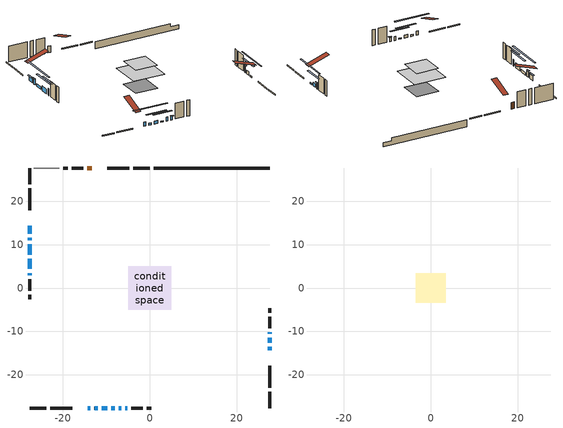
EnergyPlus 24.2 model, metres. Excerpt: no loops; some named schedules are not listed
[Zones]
conditioned space
 floor adiabatic (AdiabaticFloorConstruction): -5,-5 -5,5 5,5 5,-5 z3.72
 floor foundation (Slab1 construction): -3.51,-3.51 -3.51,3.51 3.51,3.51 3.51,-3.51 z-0.91
 wall outside (RimJoist1 construction): -0.03,27.6 -3.81,27.6 / -27.6,-27.6 -23.82,-27.6 / -27.6,27.6 -27.6,23.82 / 27.6,-27.6 27.6,-23.82 z1.28:1.58
 wall outside (RimJoist2 construction): -4.74,27.6 -9.75,27.6 / -22.89,-27.6 -17.88,-27.6 / -27.6,22.89 -27.6,17.88 / 27.6,-22.89 27.6,-17.88 z1.28:1.58
 wall outside (AdiabaticWallConstruction 1): -13.36,27.6 -14.35,27.6 z1.28:3.31
 wall outside (AdiabaticWallConstruction): -14.27,-27.6 -13.64,-27.6 / -7.18,-27.6 -6.6,-27.6 z1.28:2.5; -27.6,14.27 -27.6,12.5 / -27.6,6.74 -27.6,4.37 z1.28:2.7; -27.6,11.57 -27.6,10.96 z1.28:3.01; 27.6,-14.28 27.6,-13.51 z1.28:1.74; -12.71,-27.6 -11.94,-27.6 z1.28:1.84; -27.6,10.03 -27.6,7.66 z1.28:2.04; 27.6,-12.58 27.6,-11.41 / -5.67,-27.6 -5.16,-27.6 z1.28:2.4; -11.02,-27.6 -9.8,-27.6 z1.28:2.17; -8.87,-27.6 -8.1,-27.6 z1.28:1.64; -27.6,3.45 -27.6,2.94 z1.28:3.31; 27.6,-10.49 27.6,-10.18 z1.28:3.19
 wall outside (Wall1 construction): -15.27,27.6 -17.94,27.6 / -4.23,-27.6 -1.56,-27.6 / -27.6,2.01 -27.6,-0.66 / 27.6,-9.25 27.6,-6.58 z1.28:6.16
 wall outside (Wall2 construction): -18.87,27.6 -19.86,27.6 / -0.63,-27.6 0.36,-27.6 / -27.6,-1.59 -27.6,-2.58 / 27.6,-5.65 27.6,-4.66 z1.28:6.16
 wall foundation (FoundationWall1 construction): 0.9,27.6,-0.91 0.9,27.6,1.28 24.93,27.6,1.28 24.93,27.6,0.32 27.6,27.6,0.32 27.6,27.6,-0.91
 wall adiabatic (Wall4 construction): -20.79,27.6 -26.67,27.6 z1.28:6.16
 window (WindowConstruction 9): -14.27,-27.6 -13.64,-27.6 z1.28:2.5
 window (WindowConstruction 7): -27.6,14.27 -27.6,12.5 z1.28:2.7
 window (WindowConstruction 8): -27.6,11.57 -27.6,10.96 z1.28:3.01
 window (WindowConstruction 11): 27.6,-14.27 27.6,-13.51 z1.28:1.74
 window (WindowConstruction 12): -12.71,-27.6 -11.95,-27.6 z1.28:1.84
 window (WindowConstruction 13): -27.6,10.03 -27.6,7.67 z1.28:2.04
 window (WindowConstruction): 27.6,-12.58 27.6,-11.41 z1.28:2.4
 window (WindowConstruction 1): -11.02,-27.6 -9.8,-27.6 z1.28:2.17
 window (WindowConstruction 2): -8.87,-27.6 -8.11,-27.6 z1.28:1.64
 window (WindowConstruction 3): -27.6,6.74 -27.6,4.37 z1.28:2.7
 window (WindowConstruction 4): -27.6,3.45 -27.6,2.94 z1.28:3.31
 window (WindowConstruction 10): -7.18,-27.6 -6.6,-27.6 z1.28:2.5
 window (WindowConstruction 5): 27.6,-10.49 27.6,-10.18 z1.28:3.18
 window (WindowConstruction 6): -5.67,-27.6 -5.16,-27.6 z1.28:2.4
 door (Door): -13.36,27.6 -14.34,27.6 z1.28:3.31
 ceiling adiabatic (AdiabaticFloorConstruction): 5,-5 5,5 -5,5 -5,-5 z3.72
attic - vented
 floor to conditioned space (Floor1 construction Reversed): -3.42,-3.42 -3.42,3.42 3.42,3.42 3.42,-3.42 z6.16
 roof outside (Roof1 construction): -12.43,27.6,6.16 -12.43,20.95,8.37 -10.67,20.95,8.37 -10.67,27.6,6.16; -15.2,-27.6,6.16 -15.2,-20.95,8.37 -16.96,-20.95,8.37 -16.96,-27.6,6.16; -27.6,15.2,6.16 -20.95,15.2,8.37 -20.95,16.96,8.37 -27.6,16.96,6.16; 27.6,-15.2,6.16 20.95,-15.2,8.37 20.95,-16.96,8.37 27.6,-16.96,6.16
shading: -27.6,12.29 -27.6,14.47 -28.02,14.47 -28.02,12.29 z2.9; -27.6,10.76 -27.6,11.77 -28.02,11.77 -28.02,10.76 z3.21; 27.6,-8.43 27.6,-19.35 28.02,-19.35 28.02,-8.43 z6.82; -6.86,-27.6 -17.79,-27.6 -17.79,-28.02 -6.86,-28.02 z6.92; -27.6,2.58 -27.6,15.11 -28.02,15.11 -28.02,2.58 z7.12; 27.6,-8.77 27.6,-15.22 28.02,-15.22 28.02,-8.77 z5.04; -7.16,-27.6 -13.66,-27.6 -13.66,-28.02 -7.16,-28.02 z4.81; -5.47,-27.6 -11.51,-27.6 -11.51,-28.02 -5.47,-28.02 z4.28; -27.6,1.73 -27.6,9.38 -28.02,9.38 -28.02,1.73 z5.34; -27.6,0.3 -27.6,6.08 -28.02,6.08 -28.02,0.3 z5.95; 27.6,-9.98 27.6,-10.69 28.02,-10.69 28.02,-9.98 z3.39; -4.96,-27.6 -5.87,-27.6 -5.87,-28.02 -4.96,-28.02 z2.6
[Building]
Building 1: Terrain=Suburbs
[Site:Location]
Toronto Intl AP_ON: Latitude {deg}=43.68; Longitude {deg}=-79.63; Time Zone {hr}=-5; Elevation {m}=173; Keep Site Location Information=Yes
[Site:GroundTemperature:Shallow]
4.59119, 2.66285, 2.50842, 3.42352, 7.09712, 10.7536, 13.9236, 15.9317, 16.1023, 14.4691, 11.3799, 7.83558
[Site:WaterMainsTemperature]
Calculation Method=Schedule; Temperature Schedule=mains temperature schedule
[Material] Roughness=Rough; Thermal Absorptance=0.9
Name | Thickness {m} | Conductivity {W/m-K} | Density {kg/m3} | Specific Heat {J/kg-K} | Solar Absorptance | Visible Absorptance
asphalt or fiberglass shingles | 0.00635 | 0.162714 | 1121.4 | 1465.45 | 0.4 | 0.4
ceiling stud and cavity | 0.0889 | 0.9709 | 20.9862 | 1087.66 | 0.7 | 0.7
concrete 4.0 in. | 0.1016 | 1.803125 | 2242.8 | 837.4 | 0.7 | 0.7
concrete 8.0 in. | 0.2032 | 1.803125 | 2242.8 | 837.4 | 0.7 | 0.7
door material | 0.04445 | 0.053851 | 512.64 | 1214.23 | 0.7 | 0.7
exterior vertical ins | 0.0457286 | 0.029427 | 32.04 | 1214.23 | 0.7 | 0.7
floor covering | 0.0127 | 0.0433444 | 54.468 | 1339.84 | 0.6 | 0.6
floor rigid ins; wall rigid ins | 0.512978 | 0.029427 | 32.04 | 1214.23 | 0.7 | 0.7
floor stud and cavity | 0.1397 | 1.75129 | 37.0049 | 1207.88 | 0.7 | 0.7
furniture material conditioned space 1 | 0.1524 | 0.115458 | 640.8 | 1214.23 | 0.6 | 0.6
gypsum board | 0.0127 | 0.160291 | 801 | 837.4 | 0.6 | 0.6
gypsum board 1 | 0.00254 | 0.160291 | 801 | 837.4 | 0.6 | 0.6
gypsum board 2 | 0.0127 | 0.160291 | 801 | 837.4 | 0.7 | 0.7
osb sheathing 0.5 in. | 0.0127 | 0.115458 | 512.64 | 1214.23 | 0.7 | 0.7
osb sheathing 0.5 in. 1 | 0.0127 | 0.115458 | 512.64 | 1214.23 | 0.4 | 0.4
osb sheathing 0.75 in. | 0.01905 | 0.115458 | 512.64 | 1214.23 | 0.7 | 0.7
osb sheathing 2.0 in. | 0.0508 | 0.115458 | 512.64 | 1214.23 | 0.7 | 0.7
rim joist rigid ins | 0.051816 | 0.029427 | 32.04 | 1214.23 | 0.7 | 0.7
rim joist stud and cavity | 0.0508 | 0.107068 | 50.32683 | 1063.81 | 0.6 | 0.6
rim joist stud and cavity 1 | 0.0508 | 0.311623 | 125.044 | 1163.47 | 0.6 | 0.6
wall stud and cavity | 0.1397 | 0.727935 | 139.0536 | 1170.24 | 0.7 | 0.7
wall stud and cavity 1 | 0.1397 | 0.100811 | 139.0536 | 1170.24 | 0.7 | 0.7
wall stud and cavity 2 | 0.1397 | 0.393666 | 139.0536 | 1170.24 | 0.7 | 0.7
wall stud and cavity 3 | 0.0889 | 0.380278 | 52.3479 | 1209.89 | 0.7 | 0.7
wall stud and cavity 4 | 0.0889 | 0.391764 | 83.0341 | 1211.67 | 0.7 | 0.7
wood siding | 0.0254 | 0.102417 | 544.68 | 1172.36 | 0.4 | 0.4
wood siding 1; wood siding 2; wood siding 3 | 0.0254 | 0.102417 | 544.68 | 1172.36 | 0.7 | 0.7
[WindowMaterial:SimpleGlazingSystem]
Name | U-Factor {W/m2-K} | Solar Heat Gain Coefficient
WindowMaterial | 2.45233 | 0.62
WindowMaterial 1 | 2.47504 | 0.61
WindowMaterial 10 | 2.74929 | 0.57
WindowMaterial 11 | 2.6397 | 0.53
WindowMaterial 12 | 2.59882 | 0.55
WindowMaterial 13 | 2.45687 | 0.62
WindowMaterial 2 | 2.70443 | 0.5
WindowMaterial 3 | 2.37568 | 0.65
WindowMaterial 4 | 2.549422 | 0.58
WindowMaterial 5 | 2.722601 | 0.51
WindowMaterial 6 | 2.58235 | 0.56
WindowMaterial 7 | 2.39271 | 0.64
WindowMaterial 8 | 2.51479 | 0.59
WindowMaterial 9 | 2.76178 | 0.61
[Construction]
AdiabaticFloorConstruction: floor stud and cavity, floor rigid ins, osb sheathing 0.75 in., floor covering
AdiabaticWallConstruction: wood siding 2, wall rigid ins, wall stud and cavity 3, gypsum board
AdiabaticWallConstruction 1: wood siding 3, wall rigid ins, wall stud and cavity 3, gypsum board
Door: door material
Floor1 construction Reversed: gypsum board 1, ceiling stud and cavity
FoundationWall1 construction: concrete 8.0 in., gypsum board 2
furniture construction conditioned space 1: furniture material conditioned space 1
PartitionWallConstruction: gypsum board, wall stud and cavity 4, gypsum board
RimJoist1 construction: wood siding 1, rim joist stud and cavity
RimJoist2 construction: wood siding 1, rim joist rigid ins, osb sheathing 2.0 in., rim joist stud and cavity 1
Roof1 construction: asphalt or fiberglass shingles
Slab1 construction: concrete 4.0 in.
Wall1 construction: wood siding, osb sheathing 0.5 in., wall stud and cavity, gypsum board
Wall2 construction: wood siding, osb sheathing 0.5 in., wall stud and cavity 1, gypsum board
Wall4 construction: osb sheathing 0.5 in. 1, wall stud and cavity 2, gypsum board
WindowConstruction: WindowMaterial
WindowConstruction 1: WindowMaterial 1
WindowConstruction 10: WindowMaterial 10
WindowConstruction 11: WindowMaterial 11
WindowConstruction 12: WindowMaterial 12
WindowConstruction 13: WindowMaterial 13
WindowConstruction 2: WindowMaterial 2
WindowConstruction 3: WindowMaterial 3
WindowConstruction 4: WindowMaterial 4
WindowConstruction 5: WindowMaterial 5
WindowConstruction 6: WindowMaterial 6
WindowConstruction 7: WindowMaterial 7
WindowConstruction 8: WindowMaterial 8
WindowConstruction 9: WindowMaterial 9
[Zone] Multiplier=1; Part of Total Floor Area=Yes
Name | Volume {m3}
attic - vented | 16.7983
conditioned space | 375.4
[Space]
Name | Zone | Volume {m3}
attic - vented 1 | attic - vented | 16.7983
conditioned space 1 | conditioned space | 375.4
[ZoneInfiltration:EffectiveLeakageArea]
infil attic - vented 1: Zone or Space=attic - vented 1; Schedule=Always On Discrete; Effective Air Leakage Area {cm2}=1930.76; Stack Coefficient=0.000154218; Wind Coefficient=8.3905e-06
[ZoneMixing]
whole house fan mix: Zone or Space=attic - vented; Schedule=Always On Continuous; Design Flow Rate Calculation Method=Flow/Zone; Design Flow Rate {m3/s}=0; Source Zone or Space=conditioned space
[SurfaceProperty:ExposedFoundationPerimeter]
Slab1: Exposed Perimeter Calculation Method=TotalExposedPerimeter; Total Exposed Perimeter {m}=26.701
[InternalMass] Zone or ZoneList=conditioned space; Space or SpaceList=conditioned space 1
Name | Construction | Surface Area {m2}
furniture mass conditioned space 1 | furniture construction conditioned space 1 | 59.68
partition wall mass | PartitionWallConstruction | 149.2
[Lights]
interior lighting: Zone or ZoneList or Space or SpaceList=conditioned space 1; Schedule=interior lighting schedule; Design Level Calculation Method=LightingLevel; Lighting Level {W}=343.2; Return Air Fraction=0; Fraction Radiant=0.6; Fraction Visible=0.2; Fraction Replaceable=1
[People]
occupants: Zone or ZoneList or Space or SpaceList=conditioned space 1; Number of People Schedule=occupants schedule; Number of People Calculation Method=People; Number of People=3; Fraction Radiant=0.314171; Sensible Heat Fraction=0.56303; Activity Level Schedule=occupants activity schedule; Carbon Dioxide Generation Rate {m3/s-W}=0; Enable ASHRAE 55 Comfort Warnings=No; Mean Radiant Temperature Calculation Type=EnclosureAveraged
[ElectricEquipment] Zone or ZoneList or Space or SpaceList=conditioned space 1; Design Level Calculation Method=EquipmentLevel
Name | Schedule | Design Level {W} | Fraction Latent | Fraction Radiant | Fraction Lost
clothes dryer | clothes dryer schedule | 140.772 | 0.015 | 0.081 | 0.85
clothes washer | clothes washer schedule | 32.1985 | 0.03 | 0.162 | 0.7
cooking range | cooking range schedule | 208.969 | 0.08 | 0.432 | 0.2
dishwasher | dishwasher schedule | 66.8632 | 0.3 | 0.18 | 0.4
fridge | fridge schedule | 72.9452 | 0 | 0.6 | 0
mech vent bath fan 0 | mech vent bath fan 0 schedule | 50.2 | 0 | 0 | 1
mech vent bath fan 1 | mech vent bath fan 1 schedule | 50.2 | 0 | 0 | 1
mech vent house fan | mech vent house fan schedule | 0 | 0 | 0 | 1
mech vent house fan cfis | mech vent house fan cfis schedule | 0 | 0 | 0 | 0
mech vent range fan 0 | mech vent range fan 0 schedule | 57 | 0 | 0 | 1
misc plug loads | misc plug loads schedule | 494.7 | 0.045 | 0.513 | 0.1
whole house fan | Always On Discrete | 0 | 0 | 0 | 1
[OtherEquipment] Zone or ZoneList or Space or SpaceList=conditioned space 1; Design Level Calculation Method=EquipmentLevel
Name | Fuel Type | Schedule | Design Level {W} | Fraction Latent | Fraction Radiant | Fraction Lost
clothes dryer 1 | Electricity | clothes dryer schedule | 0 | 0.015 | 0.081 | 0.85
cooking range 1 | Electricity | cooking range schedule | 0 | 0.08 | 0.432 | 0.2
general water use latent | None | general water use schedule | 59.3978 | 1 | 0 | 0
general water use sensible | None | general water use schedule | -58.539 | 0 | 0.6 | 0
mech vent house fan latent load | None | Always On Discrete | 0 | 1 | 0 | 0
mech vent house fan sensible load | None | Always On Discrete | 0 | 0 | 0 | 0
water heater energy adjustment1 | NaturalGas | Always On Discrete | 0.01 | 0 | 0 | 1
[ZoneInfiltration:DesignFlowRate] Zone or ZoneList or Space or SpaceList=conditioned space 1; Schedule=Always On Discrete; Design Flow Rate Calculation Method=Flow/Zone; Design Flow Rate {m3/s}=0
infil flow; natural vent flow; whole house fan flow
[Foundation:Kiva]
Foundation Kiva 1: Initial Indoor Air Temperature {C}=18; Wall Height Above Grade {m}=1.27998; Wall Depth Below Slab {m}=0.2032; Custom Block Material Name 1=exterior vertical ins; Custom Block Depth 1 {m}=2.189988; Custom Block X Position 1 {m}=0.2159; Custom Block Z Position 1 {m}=0
[Foundation:Kiva:Settings]
Soil Conductivity {W/m-K}=0.849921; Soil Density {kg/m3}=1842.3; Soil Specific Heat {J/kg-K}=418.7; Ground Solar Absorptivity=0.9; Ground Thermal Absorptivity=0.9; Ground Surface Roughness {m}=0.03; Far-Field Width {m}=40; Deep-Ground Boundary Condition=ZeroFlux; Deep-Ground Depth {m}=40; Minimum Cell Dimension {m}=0.2; Maximum Cell Growth Coefficient=3; Simulation Timestep=Timestep
[Exterior:Lights]
exterior lighting: Schedule=exterior lighting schedule; Design Level {W}=75.6
[Schedule:Constant]
Name | Hourly Value
Always On Continuous; mech vent house fan schedule; mech vent house fan cfis schedule; Always On Discrete | 1
occupants activity schedule | 117.228
fridge schedule | 0
[Schedule:Week:Daily]
interior lighting schedule Week Rule - Jan1-Jan27: interior lighting schedule day, interior lighting schedule day, interior lighting schedule day, interior lighting schedule day, interior lighting schedule day, interior lighting schedule day, interior lighting schedule day, interior lighting schedule default day, interior lighting schedule default day, interior lighting schedule default day, interior lighting schedule default day, interior lighting schedule default day
interior lighting schedule Week Rule - Jan28-Feb3: interior lighting schedule day, interior lighting schedule day, interior lighting schedule day, interior lighting schedule day, interior lighting schedule day 1, interior lighting schedule day 1, interior lighting schedule day 1, interior lighting schedule default day, interior lighting schedule default day, interior lighting schedule default day, interior lighting schedule default day, interior lighting schedule default day
interior lighting schedule Week Rule - Feb4-Feb24: interior lighting schedule day 1, interior lighting schedule day 1, interior lighting schedule day 1, interior lighting schedule day 1, interior lighting schedule day 1, interior lighting schedule day 1, interior lighting schedule day 1, interior lighting schedule default day, interior lighting schedule default day, interior lighting schedule default day, interior lighting schedule default day, interior lighting schedule default day
interior lighting schedule Week Rule - Feb25-Mar3: interior lighting schedule day 1, interior lighting schedule day 1, interior lighting schedule day 1, interior lighting schedule day 1, interior lighting schedule day 2, interior lighting schedule day 2, interior lighting schedule day 2, interior lighting schedule default day, interior lighting schedule default day, interior lighting schedule default day, interior lighting schedule default day, interior lighting schedule default day
interior lighting schedule Week Rule - Mar4-Mar31: interior lighting schedule day 2, interior lighting schedule day 2, interior lighting schedule day 2, interior lighting schedule day 2, interior lighting schedule day 2, interior lighting schedule day 2, interior lighting schedule day 2, interior lighting schedule default day, interior lighting schedule default day, interior lighting schedule default day, interior lighting schedule default day, interior lighting schedule default day
interior lighting schedule Week Rule - Apr1-Apr28: interior lighting schedule day 3, interior lighting schedule day 3, interior lighting schedule day 3, interior lighting schedule day 3, interior lighting schedule day 3, interior lighting schedule day 3, interior lighting schedule day 3, interior lighting schedule default day, interior lighting schedule default day, interior lighting schedule default day, interior lighting schedule default day, interior lighting schedule default day
interior lighting schedule Week Rule - Apr29-May5: interior lighting schedule day 3, interior lighting schedule day 3, interior lighting schedule day 4, interior lighting schedule day 4, interior lighting schedule day 4, interior lighting schedule day 4, interior lighting schedule day 4, interior lighting schedule default day, interior lighting schedule default day, interior lighting schedule default day, interior lighting schedule default day, interior lighting schedule default day
interior lighting schedule Week Rule - May6-May26: interior lighting schedule day 4, interior lighting schedule day 4, interior lighting schedule day 4, interior lighting schedule day 4, interior lighting schedule day 4, interior lighting schedule day 4, interior lighting schedule day 4, interior lighting schedule default day, interior lighting schedule default day, interior lighting schedule default day, interior lighting schedule default day, interior lighting schedule default day
interior lighting schedule Week Rule - May27-Jun2: interior lighting schedule day 4, interior lighting schedule day 4, interior lighting schedule day 4, interior lighting schedule day 4, interior lighting schedule day 4, interior lighting schedule day 5, interior lighting schedule day 5, interior lighting schedule default day, interior lighting schedule default day, interior lighting schedule default day, interior lighting schedule default day, interior lighting schedule default day
interior lighting schedule Week Rule - Jun3-Jun30: interior lighting schedule day 5, interior lighting schedule day 5, interior lighting schedule day 5, interior lighting schedule day 5, interior lighting schedule day 5, interior lighting schedule day 5, interior lighting schedule day 5, interior lighting schedule default day, interior lighting schedule default day, interior lighting schedule default day, interior lighting schedule default day, interior lighting schedule default day
interior lighting schedule Week Rule - Jul1-Jul28: interior lighting schedule day 6, interior lighting schedule day 6, interior lighting schedule day 6, interior lighting schedule day 6, interior lighting schedule day 6, interior lighting schedule day 6, interior lighting schedule day 6, interior lighting schedule default day, interior lighting schedule default day, interior lighting schedule default day, interior lighting schedule default day, interior lighting schedule default day
interior lighting schedule Week Rule - Jul29-Aug4: interior lighting schedule day 6, interior lighting schedule day 6, interior lighting schedule day 6, interior lighting schedule day 7, interior lighting schedule day 7, interior lighting schedule day 7, interior lighting schedule day 7, interior lighting schedule default day, interior lighting schedule default day, interior lighting schedule default day, interior lighting schedule default day, interior lighting schedule default day
interior lighting schedule Week Rule - Aug5-Aug25: interior lighting schedule day 7, interior lighting schedule day 7, interior lighting schedule day 7, interior lighting schedule day 7, interior lighting schedule day 7, interior lighting schedule day 7, interior lighting schedule day 7, interior lighting schedule default day, interior lighting schedule default day, interior lighting schedule default day, interior lighting schedule default day, interior lighting schedule default day
interior lighting schedule Week Rule - Aug26-Sep1: interior lighting schedule day 7, interior lighting schedule day 7, interior lighting schedule day 7, interior lighting schedule day 7, interior lighting schedule day 7, interior lighting schedule day 7, interior lighting schedule day 8, interior lighting schedule default day, interior lighting schedule default day, interior lighting schedule default day, interior lighting schedule default day, interior lighting schedule default day
interior lighting schedule Week Rule - Sep2-Sep29: interior lighting schedule day 8, interior lighting schedule day 8, interior lighting schedule day 8, interior lighting schedule day 8, interior lighting schedule day 8, interior lighting schedule day 8, interior lighting schedule day 8, interior lighting schedule default day, interior lighting schedule default day, interior lighting schedule default day, interior lighting schedule default day, interior lighting schedule default day
interior lighting schedule Week Rule - Sep30-Oct6: interior lighting schedule day 8, interior lighting schedule day 9, interior lighting schedule day 9, interior lighting schedule day 9, interior lighting schedule day 9, interior lighting schedule day 9, interior lighting schedule day 9, interior lighting schedule default day, interior lighting schedule default day, interior lighting schedule default day, interior lighting schedule default day, interior lighting schedule default day
interior lighting schedule Week Rule - Oct7-Oct27: interior lighting schedule day 9, interior lighting schedule day 9, interior lighting schedule day 9, interior lighting schedule day 9, interior lighting schedule day 9, interior lighting schedule day 9, interior lighting schedule day 9, interior lighting schedule default day, interior lighting schedule default day, interior lighting schedule default day, interior lighting schedule default day, interior lighting schedule default day
interior lighting schedule Week Rule - Oct28-Nov3: interior lighting schedule day 9, interior lighting schedule day 9, interior lighting schedule day 9, interior lighting schedule day 9, interior lighting schedule day 10, interior lighting schedule day 10, interior lighting schedule day 10, interior lighting schedule default day, interior lighting schedule default day, interior lighting schedule default day, interior lighting schedule default day, interior lighting schedule default day
interior lighting schedule Week Rule - Nov4-Nov24: interior lighting schedule day 10, interior lighting schedule day 10, interior lighting schedule day 10, interior lighting schedule day 10, interior lighting schedule day 10, interior lighting schedule day 10, interior lighting schedule day 10, interior lighting schedule default day, interior lighting schedule default day, interior lighting schedule default day, interior lighting schedule default day, interior lighting schedule default day
interior lighting schedule Week Rule - Nov25-Dec1: interior lighting schedule day 10, interior lighting schedule day 10, interior lighting schedule day 10, interior lighting schedule day 10, interior lighting schedule day 10, interior lighting schedule day 10, interior lighting schedule day 11, interior lighting schedule default day, interior lighting schedule default day, interior lighting schedule default day, interior lighting schedule default day, interior lighting schedule default day
interior lighting schedule Week Rule - Dec2-Dec31: interior lighting schedule day 11, interior lighting schedule day 11, interior lighting schedule day 11, interior lighting schedule day 11, interior lighting schedule day 11, interior lighting schedule day 11, interior lighting schedule day 11, interior lighting schedule default day, interior lighting schedule default day, interior lighting schedule default day, interior lighting schedule default day, interior lighting schedule default day
occupants schedule Week Rule - Jan1-Dec31: occupants schedule day, occupants schedule day, occupants schedule day, occupants schedule day, occupants schedule day, occupants schedule day, occupants schedule day, occupants schedule default day, occupants schedule default day, occupants schedule default day, occupants schedule default day, occupants schedule default day
clothes dryer schedule Week Rule - Jan1-Dec31: clothes dryer schedule day, clothes dryer schedule day, clothes dryer schedule day, clothes dryer schedule day, clothes dryer schedule day, clothes dryer schedule day, clothes dryer schedule day, clothes dryer schedule default day, clothes dryer schedule default day, clothes dryer schedule default day, clothes dryer schedule default day, clothes dryer schedule default day
clothes washer schedule Week Rule - Jan1-Dec31: clothes washer schedule day, clothes washer schedule day, clothes washer schedule day, clothes washer schedule day, clothes washer schedule day, clothes washer schedule day, clothes washer schedule day, clothes washer schedule default day, clothes washer schedule default day, clothes washer schedule default day, clothes washer schedule default day, clothes washer schedule default day
cooking range schedule Week Rule - Jan1-Dec31: cooking range schedule day, cooking range schedule day, cooking range schedule day, cooking range schedule day, cooking range schedule day, cooking range schedule day, cooking range schedule day, cooking range schedule default day, cooking range schedule default day, cooking range schedule default day, cooking range schedule default day, cooking range schedule default day
dishwasher schedule Week Rule - Jan1-Dec31: dishwasher schedule day, dishwasher schedule day, dishwasher schedule day, dishwasher schedule day, dishwasher schedule day, dishwasher schedule day, dishwasher schedule day, dishwasher schedule default day, dishwasher schedule default day, dishwasher schedule default day, dishwasher schedule default day, dishwasher schedule default day
mech vent bath fan 0 schedule Week Rule - Jan1-Dec31: mech vent bath fan 0 schedule day, mech vent bath fan 0 schedule day, mech vent bath fan 0 schedule day, mech vent bath fan 0 schedule day, mech vent bath fan 0 schedule day, mech vent bath fan 0 schedule day, mech vent bath fan 0 schedule day, mech vent bath fan 0 schedule default day, mech vent bath fan 0 schedule default day, mech vent bath fan 0 schedule default day, mech vent bath fan 0 schedule default day, mech vent bath fan 0 schedule default day
mech vent bath fan 1 schedule Week Rule - Jan1-Dec31: mech vent bath fan 1 schedule day, mech vent bath fan 1 schedule day, mech vent bath fan 1 schedule day, mech vent bath fan 1 schedule day, mech vent bath fan 1 schedule day, mech vent bath fan 1 schedule day, mech vent bath fan 1 schedule day, mech vent bath fan 1 schedule default day, mech vent bath fan 1 schedule default day, mech vent bath fan 1 schedule default day, mech vent bath fan 1 schedule default day, mech vent bath fan 1 schedule default day
mech vent range fan 0 schedule Week Rule - Jan1-Dec31: mech vent range fan 0 schedule day, mech vent range fan 0 schedule day, mech vent range fan 0 schedule day, mech vent range fan 0 schedule day, mech vent range fan 0 schedule day, mech vent range fan 0 schedule day, mech vent range fan 0 schedule day, mech vent range fan 0 schedule default day, mech vent range fan 0 schedule default day, mech vent range fan 0 schedule default day, mech vent range fan 0 schedule default day, mech vent range fan 0 schedule default day
misc plug loads schedule Week Rule - Jan1-Dec31: misc plug loads schedule day, misc plug loads schedule day, misc plug loads schedule day, misc plug loads schedule day, misc plug loads schedule day, misc plug loads schedule day, misc plug loads schedule day, misc plug loads schedule default day, misc plug loads schedule default day, misc plug loads schedule default day, misc plug loads schedule default day, misc plug loads schedule default day
general water use schedule Week Rule - Jan1-Dec31: general water use schedule day, general water use schedule day, general water use schedule day, general water use schedule day, general water use schedule day, general water use schedule day, general water use schedule day, general water use schedule default day, general water use schedule default day, general water use schedule default day, general water use schedule default day, general water use schedule default day
exterior lighting schedule Week Rule - Jan1-Jan27: exterior lighting schedule day, exterior lighting schedule day, exterior lighting schedule day, exterior lighting schedule day, exterior lighting schedule day, exterior lighting schedule day, exterior lighting schedule day, exterior lighting schedule default day, exterior lighting schedule default day, exterior lighting schedule default day, exterior lighting schedule default day, exterior lighting schedule default day
exterior lighting schedule Week Rule - Jan28-Feb3: exterior lighting schedule day, exterior lighting schedule day, exterior lighting schedule day, exterior lighting schedule day, exterior lighting schedule day 1, exterior lighting schedule day 1, exterior lighting schedule day 1, exterior lighting schedule default day, exterior lighting schedule default day, exterior lighting schedule default day, exterior lighting schedule default day, exterior lighting schedule default day
exterior lighting schedule Week Rule - Feb4-Feb24: exterior lighting schedule day 1, exterior lighting schedule day 1, exterior lighting schedule day 1, exterior lighting schedule day 1, exterior lighting schedule day 1, exterior lighting schedule day 1, exterior lighting schedule day 1, exterior lighting schedule default day, exterior lighting schedule default day, exterior lighting schedule default day, exterior lighting schedule default day, exterior lighting schedule default day
exterior lighting schedule Week Rule - Feb25-Mar3: exterior lighting schedule day 1, exterior lighting schedule day 1, exterior lighting schedule day 1, exterior lighting schedule day 1, exterior lighting schedule day 2, exterior lighting schedule day 2, exterior lighting schedule day 2, exterior lighting schedule default day, exterior lighting schedule default day, exterior lighting schedule default day, exterior lighting schedule default day, exterior lighting schedule default day
exterior lighting schedule Week Rule - Mar4-Mar31: exterior lighting schedule day 2, exterior lighting schedule day 2, exterior lighting schedule day 2, exterior lighting schedule day 2, exterior lighting schedule day 2, exterior lighting schedule day 2, exterior lighting schedule day 2, exterior lighting schedule default day, exterior lighting schedule default day, exterior lighting schedule default day, exterior lighting schedule default day, exterior lighting schedule default day
exterior lighting schedule Week Rule - Apr1-Apr28: exterior lighting schedule day 3, exterior lighting schedule day 3, exterior lighting schedule day 3, exterior lighting schedule day 3, exterior lighting schedule day 3, exterior lighting schedule day 3, exterior lighting schedule day 3, exterior lighting schedule default day, exterior lighting schedule default day, exterior lighting schedule default day, exterior lighting schedule default day, exterior lighting schedule default day
exterior lighting schedule Week Rule - Apr29-May5: exterior lighting schedule day 3, exterior lighting schedule day 3, exterior lighting schedule day 4, exterior lighting schedule day 4, exterior lighting schedule day 4, exterior lighting schedule day 4, exterior lighting schedule day 4, exterior lighting schedule default day, exterior lighting schedule default day, exterior lighting schedule default day, exterior lighting schedule default day, exterior lighting schedule default day
exterior lighting schedule Week Rule - May6-May26: exterior lighting schedule day 4, exterior lighting schedule day 4, exterior lighting schedule day 4, exterior lighting schedule day 4, exterior lighting schedule day 4, exterior lighting schedule day 4, exterior lighting schedule day 4, exterior lighting schedule default day, exterior lighting schedule default day, exterior lighting schedule default day, exterior lighting schedule default day, exterior lighting schedule default day
exterior lighting schedule Week Rule - May27-Jun2: exterior lighting schedule day 4, exterior lighting schedule day 4, exterior lighting schedule day 4, exterior lighting schedule day 4, exterior lighting schedule day 4, exterior lighting schedule day 5, exterior lighting schedule day 5, exterior lighting schedule default day, exterior lighting schedule default day, exterior lighting schedule default day, exterior lighting schedule default day, exterior lighting schedule default day
exterior lighting schedule Week Rule - Jun3-Jun30: exterior lighting schedule day 5, exterior lighting schedule day 5, exterior lighting schedule day 5, exterior lighting schedule day 5, exterior lighting schedule day 5, exterior lighting schedule day 5, exterior lighting schedule day 5, exterior lighting schedule default day, exterior lighting schedule default day, exterior lighting schedule default day, exterior lighting schedule default day, exterior lighting schedule default day
exterior lighting schedule Week Rule - Jul1-Jul28: exterior lighting schedule day 6, exterior lighting schedule day 6, exterior lighting schedule day 6, exterior lighting schedule day 6, exterior lighting schedule day 6, exterior lighting schedule day 6, exterior lighting schedule day 6, exterior lighting schedule default day, exterior lighting schedule default day, exterior lighting schedule default day, exterior lighting schedule default day, exterior lighting schedule default day
exterior lighting schedule Week Rule - Jul29-Aug4: exterior lighting schedule day 6, exterior lighting schedule day 6, exterior lighting schedule day 6, exterior lighting schedule day 7, exterior lighting schedule day 7, exterior lighting schedule day 7, exterior lighting schedule day 7, exterior lighting schedule default day, exterior lighting schedule default day, exterior lighting schedule default day, exterior lighting schedule default day, exterior lighting schedule default day
exterior lighting schedule Week Rule - Aug5-Aug25: exterior lighting schedule day 7, exterior lighting schedule day 7, exterior lighting schedule day 7, exterior lighting schedule day 7, exterior lighting schedule day 7, exterior lighting schedule day 7, exterior lighting schedule day 7, exterior lighting schedule default day, exterior lighting schedule default day, exterior lighting schedule default day, exterior lighting schedule default day, exterior lighting schedule default day
exterior lighting schedule Week Rule - Aug26-Sep1: exterior lighting schedule day 7, exterior lighting schedule day 7, exterior lighting schedule day 7, exterior lighting schedule day 7, exterior lighting schedule day 7, exterior lighting schedule day 7, exterior lighting schedule day 8, exterior lighting schedule default day, exterior lighting schedule default day, exterior lighting schedule default day, exterior lighting schedule default day, exterior lighting schedule default day
exterior lighting schedule Week Rule - Sep2-Sep29: exterior lighting schedule day 8, exterior lighting schedule day 8, exterior lighting schedule day 8, exterior lighting schedule day 8, exterior lighting schedule day 8, exterior lighting schedule day 8, exterior lighting schedule day 8, exterior lighting schedule default day, exterior lighting schedule default day, exterior lighting schedule default day, exterior lighting schedule default day, exterior lighting schedule default day
[Schedule:Year]
interior lighting schedule: interior lighting schedule Week Rule - Jan1-Jan27, 1, 1, 1, 27, interior lighting schedule Week Rule - Jan28-Feb3, 1, 28, 2, 3, interior lighting schedule Week Rule - Feb4-Feb24, 2, 4, 2, 24, interior lighting schedule Week Rule - Feb25-Mar3, 2, 25, 3, 3, interior lighting schedule Week Rule - Mar4-Mar31, 3, 4, 3, 31, interior lighting schedule Week Rule - Apr1-Apr28, 4, 1, 4, 28, interior lighting schedule Week Rule - Apr29-May5, 4, 29, 5, 5, interior lighting schedule Week Rule - May6-May26, 5, 6, 5, 26, interior lighting schedule Week Rule - May27-Jun2, 5, 27, 6, 2, interior lighting schedule Week Rule - Jun3-Jun30, 6, 3, 6, 30, interior lighting schedule Week Rule - Jul1-Jul28, 7, 1, 7, 28, interior lighting schedule Week Rule - Jul29-Aug4, 7, 29, 8, 4, interior lighting schedule Week Rule - Aug5-Aug25, 8, 5, 8, 25, interior lighting schedule Week Rule - Aug26-Sep1, 8, 26, 9, 1, interior lighting schedule Week Rule - Sep2-Sep29, 9, 2, 9, 29, interior lighting schedule Week Rule - Sep30-Oct6, 9, 30, 10, 6, interior lighting schedule Week Rule - Oct7-Oct27, 10, 7, 10, 27, interior lighting schedule Week Rule - Oct28-Nov3, 10, 28, 11, 3, interior lighting schedule Week Rule - Nov4-Nov24, 11, 4, 11, 24, interior lighting schedule Week Rule - Nov25-Dec1, 11, 25, 12, 1, interior lighting schedule Week Rule - Dec2-Dec31, 12, 2, 12, 31
occupants schedule: occupants schedule Week Rule - Jan1-Dec31, 1, 1, 12, 31
clothes dryer schedule: clothes dryer schedule Week Rule - Jan1-Dec31, 1, 1, 12, 31
clothes washer schedule: clothes washer schedule Week Rule - Jan1-Dec31, 1, 1, 12, 31
cooking range schedule: cooking range schedule Week Rule - Jan1-Dec31, 1, 1, 12, 31
dishwasher schedule: dishwasher schedule Week Rule - Jan1-Dec31, 1, 1, 12, 31
mech vent bath fan 0 schedule: mech vent bath fan 0 schedule Week Rule - Jan1-Dec31, 1, 1, 12, 31
mech vent bath fan 1 schedule: mech vent bath fan 1 schedule Week Rule - Jan1-Dec31, 1, 1, 12, 31
mech vent range fan 0 schedule: mech vent range fan 0 schedule Week Rule - Jan1-Dec31, 1, 1, 12, 31
misc plug loads schedule: misc plug loads schedule Week Rule - Jan1-Dec31, 1, 1, 12, 31
general water use schedule: general water use schedule Week Rule - Jan1-Dec31, 1, 1, 12, 31
exterior lighting schedule: exterior lighting schedule Week Rule - Jan1-Jan27, 1, 1, 1, 27, exterior lighting schedule Week Rule - Jan28-Feb3, 1, 28, 2, 3, exterior lighting schedule Week Rule - Feb4-Feb24, 2, 4, 2, 24, exterior lighting schedule Week Rule - Feb25-Mar3, 2, 25, 3, 3, exterior lighting schedule Week Rule - Mar4-Mar31, 3, 4, 3, 31, exterior lighting schedule Week Rule - Apr1-Apr28, 4, 1, 4, 28, exterior lighting schedule Week Rule - Apr29-May5, 4, 29, 5, 5, exterior lighting schedule Week Rule - May6-May26, 5, 6, 5, 26, exterior lighting schedule Week Rule - May27-Jun2, 5, 27, 6, 2, exterior lighting schedule Week Rule - Jun3-Jun30, 6, 3, 6, 30, exterior lighting schedule Week Rule - Jul1-Jul28, 7, 1, 7, 28, exterior lighting schedule Week Rule - Jul29-Aug4, 7, 29, 8, 4, exterior lighting schedule Week Rule - Aug5-Aug25, 8, 5, 8, 25, exterior lighting schedule Week Rule - Aug26-Sep1, 8, 26, 9, 1, exterior lighting schedule Week Rule - Sep2-Sep29, 9, 2, 9, 29, exterior lighting schedule Week Rule - Sep30-Oct6, 9, 30, 10, 6, exterior lighting schedule Week Rule - Oct7-Oct27, 10, 7, 10, 27, exterior lighting schedule Week Rule - Oct28-Nov3, 10, 28, 11, 3, exterior lighting schedule Week Rule - Nov4-Nov24, 11, 4, 11, 24, exterior lighting schedule Week Rule - Nov25-Dec1, 11, 25, 12, 1, exterior lighting schedule Week Rule - Dec2-Dec31, 12, 2, 12, 31
[Schedule:Compact]
mains temperature schedule: Through: 01/01, For: AllDays, Until: 24:00, 8.43722, Through: 01/02, For: AllDays, Until: 24:00, 8.37111, Through: 01/03, For: AllDays, Until: 24:00, 8.30611, Through: 01/04, For: AllDays, Until: 24:00, 8.24222, Through: 01/05, For: AllDays, Until: 24:00, 8.17944, Through: 01/06, For: AllDays, Until: 24:00, 8.11833, Through: 01/07, For: AllDays, Until: 24:00, 8.05833, Through: 01/08, For: AllDays, Until: 24:00, 7.99944, Through: 01/09, For: AllDays, Until: 24:00, 7.94222, Through: 01/10, For: AllDays, Until: 24:00, 7.88611, Through: 01/11, For: AllDays, Until: 24:00, 7.83167, Through: 01/12, For: AllDays, Until: 24:00, 7.77833, Through: 01/13, For: AllDays, Until: 24:00, 7.72611, Through: 01/14, For: AllDays, Until: 24:00, 7.67556, Through: 01/15, For: AllDays, Until: 24:00, 7.62667, Through: 01/16, For: AllDays, Until: 24:00, 7.57889, Through: 01/17, For: AllDays, Until: 24:00, 7.53278, Through: 01/18, For: AllDays, Until: 24:00, 7.48778, Through: 01/19, For: AllDays, Until: 24:00, 7.44444, Through: 01/20, For: AllDays, Until: 24:00, 7.40278, Through: 01/21, For: AllDays, Until: 24:00, 7.36278, Through: 01/22, For: AllDays, Until: 24:00, 7.32389, Through: 01/23, For: AllDays, Until: 24:00, 7.28667, Through: 01/24, For: AllDays, Until: 24:00, 7.25056, Through: 01/25, For: AllDays, Until: 24:00, 7.21667, Through: 01/26, For: AllDays, Until: 24:00, 7.18389, Through: 01/27, For: AllDays, Until: 24:00, 7.15278, Through: 01/28, For: AllDays, Until: 24:00, 7.12333, Through: 01/29, For: AllDays, Until: 24:00, 7.09556, Through: 01/30, For: AllDays, Until: 24:00, 7.06944, Through: 01/31, For: AllDays, Until: 24:00, 7.04444, Through: 02/01, For: AllDays, Until: 24:00, 7.02167, Through: 02/02, For: AllDays, Until: 24:00, 7, Through: 02/03, For: AllDays, Until: 24:00, 6.98, Through: 02/04, For: AllDays, Until: 24:00, 6.96222, Through: 02/05, For: AllDays, Until: 24:00, 6.94556, Through: 02/06, For: AllDays, Until: 24:00, 6.93056, Through: 02/07, For: AllDays, Until: 24:00, 6.91722, Through: 02/08, For: AllDays, Until: 24:00, 6.90556, Through: 02/09, For: AllDays, Until: 24:00, 6.89556, Through: 02/10, For: AllDays, Until: 24:00, 6.88722, Through: 02/11, For: AllDays, Until: 24:00, 6.88056, Through: 02/12, For: AllDays, Until: 24:00, 6.875, Through: 02/13, For: AllDays, Until: 24:00, 6.87167, Through: 02/14, For: AllDays, Until: 24:00, 6.87, Through: 02/15, For: AllDays, Until: 24:00, 6.87, Through: 02/16, For: AllDays, Until: 24:00, 6.87167, Through: 02/17, For: AllDays, Until: 24:00, 6.875, Through: 02/18, For: AllDays, Until: 24:00, 6.88, Through: 02/19, For: AllDays, Until: 24:00, 6.88611, Through: 02/20, For: AllDays, Until: 24:00, 6.89444, Through: 02/21, For: AllDays, Until: 24:00, 6.90444, Through: 02/22, For: AllDays, Until: 24:00, 6.91611, Through: 02/23, For: AllDays, Until: 24:00, 6.92889, Through: 02/24, For: AllDays, Until: 24:00, 6.94389, Through: 02/25, For: AllDays, Until: 24:00, 6.96056, Through: 02/26, For: AllDays, Until: 24:00, 6.97833, Through: 02/27, For: AllDays, Until: 24:00, 6.99833, Through: 02/28, For: AllDays, Until: 24:00, 7.01944, Through: 03/01, For: AllDays, Until: 24:00, 7.04222, Through: 03/02, For: AllDays, Until: 24:00, 7.06667, Through: 03/03, For: AllDays, Until: 24:00, 7.09278, Through: 03/04, For: AllDays, Until: 24:00, 7.12056, Through: 03/05, For: AllDays, Until: 24:00, 7.15, Through: 03/06, For: AllDays, Until: 24:00, 7.18111, Through: 03/07, For: AllDays, Until: 24:00, 7.21333, Through: 03/08, For: AllDays, Until: 24:00, 7.24722, Through: 03/09, For: AllDays, Until: 24:00, 7.28278, Through: 03/10, For: AllDays, Until: 24:00, 7.32, Through: 03/11, For: AllDays, Until: 24:00, 7.35889, Through: 03/12, For: AllDays, Until: 24:00, 7.39889, Through: 03/13, For: AllDays, Until: 24:00, 7.44056, Through: 03/14, For: AllDays, Until: 24:00, 7.48389, Through: 03/15, For: AllDays, Until: 24:00, 7.52833, Through: 03/16, For: AllDays, Until: 24:00, 7.57444, Through: 03/17, For: AllDays, Until: 24:00, 7.62222, Through: 03/18, For: AllDays, Until: 24:00, 7.67111, Through: 03/19, For: AllDays, Until: 24:00, 7.72111, Through: 03/20, For: AllDays, Until: 24:00, 7.77333, Through: 03/21, For: AllDays, Until: 24:00, 7.82611, Through: 03/22, For: AllDays, Until: 24:00, 7.88111, Through: 03/23, For: AllDays, Until: 24:00, 7.93667, Through: 03/24, For: AllDays, Until: 24:00, 7.99389, Through: 03/25, For: AllDays, Until: 24:00, 8.05278, Through: 03/26, For: AllDays, Until: 24:00, 8.11278, Through: 03/27, For: AllDays, Until: 24:00, 8.17389, Through: 03/28, For: AllDays, Until: 24:00, 8.23611, Through: 03/29, For: AllDays, Until: 24:00, 8.3, Through: 03/30, For: AllDays, Until: 24:00, 8.365, Through: 03/31, For: AllDays, Until: 24:00, 8.43111, Through: 04/01, For: AllDays, Until: 24:00, 8.49833, Through: 04/02, For: AllDays, Until: 24:00, 8.56722, Through: 04/03, For: AllDays, Until: 24:00, 8.63667, Through: 04/04, For: AllDays, Until: 24:00, 8.70778, Through: 04/05, For: AllDays, Until: 24:00, 8.77944, Through: 04/06, For: AllDays, Until: 24:00, 8.85278, Through: 04/07, For: AllDays, Until: 24:00, 8.92667, Through: 04/08, For: AllDays, Until: 24:00, 9.00222, Through: 04/09, For: AllDays, Until: 24:00, 9.07833, Through: 04/10, For: AllDays, Until: 24:00, 9.15556, Through: 04/11, For: AllDays, Until: 24:00, 9.23389, Through: 04/12, For: AllDays, Until: 24:00, 9.31278, Through: 04/13, For: AllDays, Until: 24:00, 9.39278, Through: 04/14, For: AllDays, Until: 24:00, 9.47389, Through: 04/15, For: AllDays, Until: 24:00, 9.55611, Through: 04/16, For: AllDays, Until: 24:00, 9.63833, Through: 04/17, For: AllDays, Until: 24:00, 9.72222, Through: 04/18, For: AllDays, Until: 24:00, 9.80667, Through: 04/19, For: AllDays, Until: 24:00, 9.89167, Through: 04/20, For: AllDays, Until: 24:00, 9.97778, Through: 04/21, For: AllDays, Until: 24:00, 10.0644, Through: 04/22, For: AllDays, Until: 24:00, 10.1517, Through: 04/23, For: AllDays, Until: 24:00, 10.24, Through: 04/24, For: AllDays, Until: 24:00, 10.3289, Through: 04/25, For: AllDays, Until: 24:00, 10.4183, Through: 04/26, For: AllDays, Until: 24:00, 10.5083, Through: 04/27, For: AllDays, Until: 24:00, 10.5989, Through: 04/28, For: AllDays, Until: 24:00, 10.69, Through: 04/29, For: AllDays, Until: 24:00, 10.7817, Through: 04/30, For: AllDays, Until: 24:00, 10.8739, Through: 05/01, For: AllDays, Until: 24:00, 10.9667, Through: 05/02, For: AllDays, Until: 24:00, 11.0594, Through: 05/03, For: AllDays, Until: 24:00, 11.1533, Through: 05/04, For: AllDays, Until: 24:00, 11.2472, Through: 05/05, For: AllDays, Until: 24:00, 11.3411, Through: 05/06, For: AllDays, Until: 24:00, 11.4361, Through: 05/07, For: AllDays, Until: 24:00, 11.5306, Through: 05/08, For: AllDays, Until: 24:00, 11.6261, Through: 05/09, For: AllDays, Until: 24:00, 11.7217, Through: 05/10, For: AllDays, Until: 24:00, 11.8172, Through: 05/11, For: AllDays, Until: 24:00, 11.9128, Through: 05/12, For: AllDays, Until: 24:00, 12.0089, Through: 05/13, For: AllDays, Until: 24:00, 12.105, Through: 05/14, For: AllDays, Until: 24:00, 12.2017, Through: 05/15, For: AllDays, Until: 24:00, 12.2978, Through: 05/16, For: AllDays, Until: 24:00, 12.3944, Through: 05/17, For: AllDays, Until: 24:00, 12.4906, Through: 05/18, For: AllDays, Until: 24:00, 12.5872, Through: 05/19, For: AllDays, Until: 24:00, 12.6833, Through: 05/20, For: AllDays, Until: 24:00, 12.78, Through: 05/21, For: AllDays, Until: 24:00, 12.8761, Through: 05/22, For: AllDays, Until: 24:00, 12.9722, Through: 05/23, For: AllDays, Until: 24:00, 13.0683, Through: 05/24, For: AllDays, Until: 24:00, 13.1639, Through: 05/25, For: AllDays, Until: 24:00, 13.2594, Through: 05/26, For: AllDays, Until: 24:00, 13.355, Through: 05/27, For: AllDays, Until: 24:00, 13.45, Through: 05/28, For: AllDays, Until: 24:00, 13.545, Through: 05/29, For: AllDays, Until: 24:00, 13.6394, Through: 05/30, For: AllDays, Until: 24:00, 13.7333, Through: 05/31, For: AllDays, Until: 24:00, 13.8272, Through: 06/01, For: AllDays, Until: 24:00, 13.9206, Through: 06/02, For: AllDays, Until: 24:00, 14.0139, Through: 06/03, For: AllDays, Until: 24:00, 14.1061, Through: 06/04, For: AllDays, Until: 24:00, 14.1983, Through: 06/05, For: AllDays, Until: 24:00, 14.2894, Through: 06/06, For: AllDays, Until: 24:00, 14.3806, Through: 06/07, For: AllDays, Until: 24:00, 14.4711, Through: 06/08, For: AllDays, Until: 24:00, 14.5606, Through: 06/09, For: AllDays, Until: 24:00, 14.65, Through: 06/10, For: AllDays, Until: 24:00, 14.7383, Through: 06/11, For: AllDays, Until: 24:00, 14.8267, Through: 06/12, For: AllDays, Until: 24:00, 14.9133, Through: 06/13, For: AllDays, Until: 24:00, 15, Through: 06/14, For: AllDays, Until: 24:00, 15.0856, Through: 06/15, For: AllDays, Until: 24:00, 15.1706, Through: 06/16, For: AllDays, Until: 24:00, 15.255, Through: 06/17, For: AllDays, Until: 24:00, 15.3383, Through: 06/18, For: AllDays, Until: 24:00, 15.4206, Through: 06/19, For: AllDays, Until: 24:00, 15.5022, Through: 06/20, For: AllDays, Until: 24:00, 15.5828, Through: 06/21, For: AllDays, Until: 24:00, 15.6628, Through: 06/22, For: AllDays, Until: 24:00, 15.7417, Through: 06/23, For: AllDays, Until: 24:00, 15.8194, Through: 06/24, For: AllDays, Until: 24:00, 15.8961, Through: 06/25, For: AllDays, Until: 24:00, 15.9722, Through: 06/26, For: AllDays, Until: 24:00, 16.0467, Through: 06/27, For: AllDays, Until: 24:00, 16.1206, Through: 06/28, For: AllDays, Until: 24:00, 16.1933, Through: 06/29, For: AllDays, Until: 24:00, 16.265, Through: 06/30, For: AllDays, Until: 24:00, 16.3356, Through: 07/01, For: AllDays, Until: 24:00, 16.4044, Through: 07/02, For: AllDays, Until: 24:00, 16.4728, Through: 07/03, For: AllDays, Until: 24:00, 16.54, Through: 07/04, For: AllDays, Until: 24:00, 16.6056, Through: 07/05, For: AllDays, Until: 24:00, 16.67, Through: 07/06, For: AllDays, Until: 24:00, 16.7333, Through: 07/07, For: AllDays, Until: 24:00, 16.7956, Through: 07/08, For: AllDays, Until: 24:00, 16.8561, Through: 07/09, For: AllDays, Until: 24:00, 16.9156, Through: 07/10, For: AllDays, Until: 24:00, 16.9739, Through: 07/11, For: AllDays, Until: 24:00, 17.0306, Through: 07/12, For: AllDays, Until: 24:00, 17.0861, Through: 07/13, For: AllDays, Until: 24:00, 17.14, Through: 07/14, For: AllDays, Until: 24:00, 17.1928, Through: 07/15, For: AllDays, Until: 24:00, 17.2439, Through: 07/16, For: AllDays, Until: 24:00, 17.2939, Through: 07/17, For: AllDays, Until: 24:00, 17.3422, Through: 07/18, For: AllDays, Until: 24:00, 17.3894, Through: 07/19, For: AllDays, Until: 24:00, 17.435, Through: 07/20, For: AllDays, Until: 24:00, 17.4794, Through: 07/21, For: AllDays, Until: 24:00, 17.5217, Through: 07/22, For: AllDays, Until: 24:00, 17.5628, Through: 07/23, For: AllDays, Until: 24:00, 17.6028, Through: 07/24, For: AllDays, Until: 24:00, 17.6406, Through: 07/25, For: AllDays, Until: 24:00, 17.6772, Through: 07/26, For: AllDays, Until: 24:00, 17.7122, Through: 07/27, For: AllDays, Until: 24:00, 17.7456, Through: 07/28, For: AllDays, Until: 24:00, 17.7778, Through: 07/29, For: AllDays, Until: 24:00, 17.8078, Through: 07/30, For: AllDays, Until: 24:00, 17.8367, Through: 07/31, For: AllDays, Until: 24:00, 17.8639, Through: 08/01, For: AllDays, Until: 24:00, 17.8894, Through: 08/02, For: AllDays, Until: 24:00, 17.9133, Through: 08/03, For: AllDays, Until: 24:00, 17.9361, Through: 08/04, For: AllDays, Until: 24:00, 17.9567, Through: 08/05, For: AllDays, Until: 24:00, 17.9756, Through: 08/06, For: AllDays, Until: 24:00, 17.9933, Through: 08/07, For: AllDays, Until: 24:00, 18.0089, Through: 08/08, For: AllDays, Until: 24:00, 18.0233, Through: 08/09, For: AllDays, Until: 24:00, 18.0361, Through: 08/10, For: AllDays, Until: 24:00, 18.0467, Through: 08/11, For: AllDays, Until: 24:00, 18.0561, Through: 08/12, For: AllDays, Until: 24:00, 18.0639, Through: 08/13, For: AllDays, Until: 24:00, 18.07, Through: 08/14, For: AllDays, Until: 24:00, 18.0739, Through: 08/15, For: AllDays, Until: 24:00, 18.0767, Through: 08/16, For: AllDays, Until: 24:00, 18.0778, Through: 08/17, For: AllDays, Until: 24:00, 18.0772, Through: 08/18, For: AllDays, Until: 24:00, 18.075, Through: 08/19, For: AllDays, Until: 24:00, 18.0706, Through: 08/20, For: AllDays, Until: 24:00, 18.065, Through: 08/21, For: AllDays, Until: 24:00, 18.0578, Through: 08/22, For: AllDays, Until: 24:00, 18.0489, Through: 08/23, For: AllDays, Until: 24:00, 18.0383, Through: 08/24, For: AllDays, Until: 24:00, 18.0261, Through: 08/25, For: AllDays, Until: 24:00, 18.0122, Through: 08/26, For: AllDays, Until: 24:00, 17.9967, Through: 08/27, For: AllDays, Until: 24:00, 17.9794, Through: 08/28, For: AllDays, Until: 24:00, 17.9606, Through: 08/29, For: AllDays, Until: 24:00, 17.9406, Through: 08/30, For: AllDays, Until: 24:00, 17.9183, Through: 08/31, For: AllDays, Until: 24:00, 17.8944, Through: 09/01, For: AllDays, Until: 24:00, 17.8694, Through: 09/02, For: AllDays, Until: 24:00, 17.8428, Through: 09/03, For: AllDays, Until: 24:00, 17.8139, Through: 09/04, For: AllDays, Until: 24:00, 17.7839, Through: 09/05, For: AllDays, Until: 24:00, 17.7522, Through: 09/06, For: AllDays, Until: 24:00, 17.7194, Through: 09/07, For: AllDays, Until: 24:00, 17.6844, Through: 09/08, For: AllDays, Until: 24:00, 17.6483, Through: 09/09, For: AllDays, Until: 24:00, 17.6106, Through: 09/10, For: AllDays, Until: 24:00, 17.5711, Through: 09/11, For: AllDays, Until: 24:00, 17.5306, Through: 09/12, For: AllDays, Until: 24:00, 17.4883, Through: 09/13, For: AllDays, Until: 24:00, 17.4444, Through: 09/14, For: AllDays, Until: 24:00, 17.3989, Through: 09/15, For: AllDays, Until: 24:00, 17.3522, Through: 09/16, For: AllDays, Until: 24:00, 17.3039, Through: 09/17, For: AllDays, Until: 24:00, 17.2544, Through: 09/18, For: AllDays, Until: 24:00, 17.2033, Through: 09/19, For: AllDays, Until: 24:00, 17.1511, Through: 09/20, For: AllDays, Until: 24:00, 17.0972, Through: 09/21, For: AllDays, Until: 24:00, 17.0422, Through: 09/22, For: AllDays, Until: 24:00, 16.9856, Through: 09/23, For: AllDays, Until: 24:00, 16.9278, Through: 09/24, For: AllDays, Until: 24:00, 16.8683, Through: 09/25, For: AllDays, Until: 24:00, 16.8078, Through: 09/26, For: AllDays, Until: 24:00, 16.7461, Through: 09/27, For: AllDays, Until: 24:00, 16.6833, Through: 09/28, For: AllDays, Until: 24:00, 16.6189, Through: 09/29, For: AllDays, Until: 24:00, 16.5533, Through: 09/30, For: AllDays, Until: 24:00, 16.4867, Through: 10/01, For: AllDays, Until: 24:00, 16.4189, Through: 10/02, For: AllDays, Until: 24:00, 16.3494, Through: 10/03, For: AllDays, Until: 24:00, 16.2794, Through: 10/04, For: AllDays, Until: 24:00, 16.2083, Through: 10/05, For: AllDays, Until: 24:00, 16.1356, Through: 10/06, For: AllDays, Until: 24:00, 16.0622, Through: 10/07, For: AllDays, Until: 24:00, 15.9878, Through: 10/08, For: AllDays, Until: 24:00, 15.9117, Through: 10/09, For: AllDays, Until: 24:00, 15.835, Through: 10/10, For: AllDays, Until: 24:00, 15.7578, Through: 10/11, For: AllDays, Until: 24:00, 15.6789, Through: 10/12, For: AllDays, Until: 24:00, 15.5994, Through: 10/13, For: AllDays, Until: 24:00, 15.5189, Through: 10/14, For: AllDays, Until: 24:00, 15.4372, Through: 10/15, For: AllDays, Until: 24:00, 15.355, Through: 10/16, For: AllDays, Until: 24:00, 15.2722, Through: 10/17, For: AllDays, Until: 24:00, 15.1878, Through: 10/18, For: AllDays, Until: 24:00, 15.1033, Through: 10/19, For: AllDays, Until: 24:00, 15.0178, Through: 10/20, For: AllDays, Until: 24:00, 14.9317, Through: 10/21, For: AllDays, Until: 24:00, 14.8444, Through: 10/22, For: AllDays, Until: 24:00, 14.7567, Through: 10/23, For: AllDays, Until: 24:00, 14.6683, Through: 10/24, For: AllDays, Until: 24:00, 14.5794, Through: 10/25, For: AllDays, Until: 24:00, 14.4894, Through: 10/26, For: AllDays, Until: 24:00, 14.3994, Through: 10/27, For: AllDays, Until: 24:00, 14.3083, Through: 10/28, For: AllDays, Until: 24:00, 14.2172, Through: 10/29, For: AllDays, Until: 24:00, 14.125, Through: 10/30, For: AllDays, Until: 24:00, 14.0328, Through: 10/31, For: AllDays, Until: 24:00, 13.94, Through: 11/01, For: AllDays, Until: 24:00, 13.8467, Through: 11/02, For: AllDays, Until: 24:00, 13.7528, Through: 11/03, For: AllDays, Until: 24:00, 13.6589, Through: 11/04, For: AllDays, Until: 24:00, 13.5644, Through: 11/05, For: AllDays, Until: 24:00, 13.4694, Through: 11/06, For: AllDays, Until: 24:00, 13.3744, Through: 11/07, For: AllDays, Until: 24:00, 13.2794, Through: 11/08, For: AllDays, Until: 24:00, 13.1839, Through: 11/09, For: AllDays, Until: 24:00, 13.0878, Through: 11/10, For: AllDays, Until: 24:00, 12.9922, Through: 11/11, For: AllDays, Until: 24:00, 12.8961, Through: 11/12, For: AllDays, Until: 24:00, 12.7994, Through: 11/13, For: AllDays, Until: 24:00, 12.7033, Through: 11/14, For: AllDays, Until: 24:00, 12.6072, Through: 11/15, For: AllDays, Until: 24:00, 12.5106, Through: 11/16, For: AllDays, Until: 24:00, 12.4139, Through: 11/17, For: AllDays, Until: 24:00, 12.3178, Through: 11/18, For: AllDays, Until: 24:00, 12.2211, Through: 11/19, For: AllDays, Until: 24:00, 12.125, Through: 11/20, For: AllDays, Until: 24:00, 12.0289, Through: 11/21, For: AllDays, Until: 24:00, 11.9328, Through: 11/22, For: AllDays, Until: 24:00, 11.8367, Through: 11/23, For: AllDays, Until: 24:00, 11.7411, Through: 11/24, For: AllDays, Until: 24:00, 11.6456, Through: 11/25, For: AllDays, Until: 24:00, 11.5506, Through: 11/26, For: AllDays, Until: 24:00, 11.4556, Through: 11/27, For: AllDays, Until: 24:00, 11.3606, Through: 11/28, For: AllDays, Until: 24:00, 11.2667, Through: 11/29, For: AllDays, Until: 24:00, 11.1722, Through: 11/30, For: AllDays, Until: 24:00, 11.0789, Through: 12/01, For: AllDays, Until: 24:00, 10.9856, Through: 12/02, For: AllDays, Until: 24:00, 10.8928, Through: 12/03, For: AllDays, Until: 24:00, 10.8006, Through: 12/04, For: AllDays, Until: 24:00, 10.7089, Through: 12/05, For: AllDays, Until: 24:00, 10.6178, Through: 12/06, For: AllDays, Until: 24:00, 10.5267, Through: 12/07, For: AllDays, Until: 24:00, 10.4367, Through: 12/08, For: AllDays, Until: 24:00, 10.3472, Through: 12/09, For: AllDays, Until: 24:00, 10.2583, Through: 12/10, For: AllDays, Until: 24:00, 10.17, Through: 12/11, For: AllDays, Until: 24:00, 10.0822, Through: 12/12, For: AllDays, Until: 24:00, 9.99556, Through: 12/13, For: AllDays, Until: 24:00, 9.90944, Through: 12/14, For: AllDays, Until: 24:00, 9.82389, Through: 12/15, For: AllDays, Until: 24:00, 9.73944, Through: 12/16, For: AllDays, Until: 24:00, 9.65556, Through: 12/17, For: AllDays, Until: 24:00, 9.57278, Through: 12/18, For: AllDays, Until: 24:00, 9.49056, Through: 12/19, For: AllDays, Until: 24:00, 9.40944, Through: 12/20, For: AllDays, Until: 24:00, 9.32944, Through: 12/21, For: AllDays, Until: 24:00, 9.25, Through: 12/22, For: AllDays, Until: 24:00, 9.17167, Through: 12/23, For: AllDays, Until: 24:00, 9.09389, Through: 12/24, For: AllDays, Until: 24:00, 9.01778, Through: 12/25, For: AllDays, Until: 24:00, 8.94222, Through: 12/26, For: AllDays, Until: 24:00, 8.86778, Through: 12/27, For: AllDays, Until: 24:00, 8.79444, Through: 12/28, For: AllDays, Until: 24:00, 8.72222, Through: 12/29, For: AllDays, Until: 24:00, 8.65111, Through: 12/30, For: AllDays, Until: 24:00, 8.58167, Through: 12/31, For: AllDays, Until: 24:00, 8.51278
